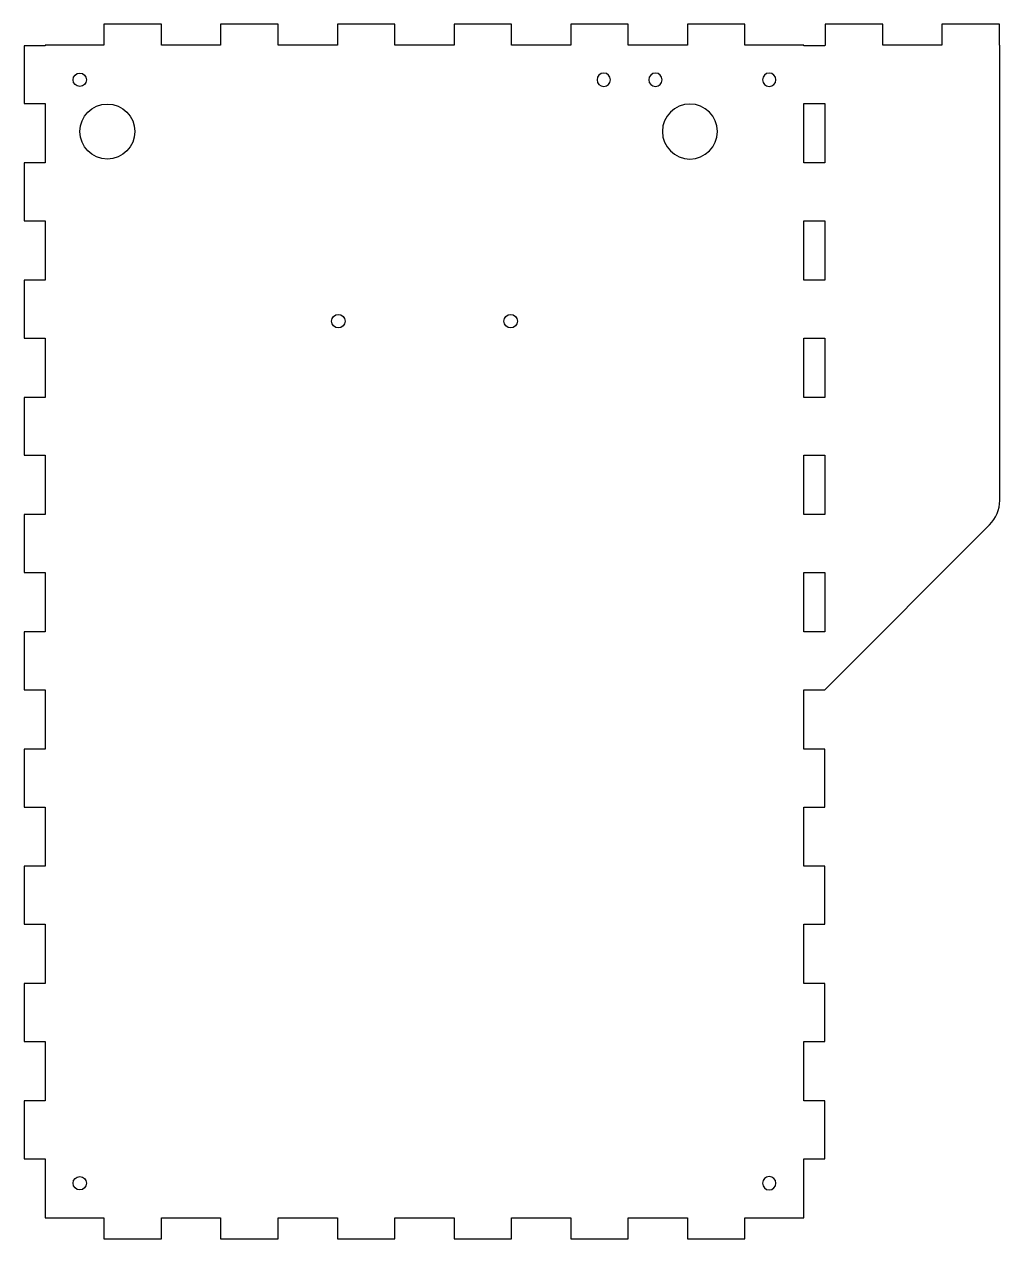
# Model space of a CAD drawing. Extents: x -141 to 141, y -176 to 176.
import ezdxf

# ---------------------------------------------------------------- set-up
doc = ezdxf.new("R2010")
doc.units = 0
doc.layers.get('0').update_dxf_attribs({"linetype": 'CONTINUOUS'})

msp = doc.modelspace()

# ---------------------------------------------------------------- linework, layer by layer
for points, knots in [([(90.7153, -16.9), (90.7153, -16.9), (84.6153, -16.9), (84.6153, -16.9), (84.6153, -16.9), (84.6153, -16.9), (84.6153, -34.1), (84.6153, -34.1), (84.6153, -34.1), (84.6153, -34.1), (90.7153, -34.1), (90.7153, -34.1), (90.7153, -34.1), (90.7153, -34.1), (90.7153, -50.9), (90.7153, -50.9), (90.7153, -50.9), (90.7153, -50.9), (84.6153, -50.9), (84.6153, -50.9), (84.6153, -50.9), (84.6153, -50.9), (84.6153, -68.1), (84.6153, -68.1), (84.6153, -68.1), (84.6153, -68.1), (90.7153, -68.1), (90.7153, -68.1), (90.7153, -68.1), (90.7153, -68.1), (90.7153, -84.9), (90.7153, -84.9), (90.7153, -84.9), (90.7153, -84.9), (84.6153, -84.9), (84.6153, -84.9), (84.6153, -84.9), (84.6153, -84.9), (84.6153, -102.1), (84.6153, -102.1), (84.6153, -102.1), (84.6153, -102.1), (90.7153, -102.1), (90.7153, -102.1), (90.7153, -102.1), (90.7153, -102.1), (90.7153, -118.9), (90.7153, -118.9), (90.7153, -118.9), (90.7153, -118.9), (84.6153, -118.9), (84.6153, -118.9), (84.6153, -118.9), (84.6153, -118.9), (84.6153, -136.1), (84.6153, -136.1), (84.6153, -136.1), (84.6153, -136.1), (90.7153, -136.1), (90.7153, -136.1), (90.7153, -136.1), (90.7153, -136.1), (90.7153, -152.9), (90.7153, -152.9), (90.7153, -152.9), (90.7153, -152.9), (84.6153, -152.9), (84.6153, -152.9), (84.6153, -152.9), (84.6153, -152.9), (84.6153, -170), (84.6153, -170), (84.6153, -170), (84.6153, -170), (67.5923, -170), (67.5923, -170), (67.5923, -170), (67.5923, -170), (67.5923, -176.1), (67.5923, -176.1), (67.5923, -176.1), (67.5923, -176.1), (50.8692, -176.1), (50.8692, -176.1), (50.8692, -176.1), (50.8692, -176.1), (50.8692, -170), (50.8692, -170), (50.8692, -170), (50.8692, -170), (33.7461, -170), (33.7461, -170), (33.7461, -170), (33.7461, -170), (33.7461, -176.1), (33.7461, -176.1), (33.7461, -176.1), (33.7461, -176.1), (17.023, -176.1), (17.023, -176.1), (17.023, -176.1), (17.023, -176.1), (17.023, -170), (17.023, -170), (17.023, -170), (17.023, -170), (-0.0999, -170), (-0.0999, -170), (-0.0999, -170), (-0.0999, -170), (-0.0999, -176.1), (-0.0999, -176.1), (-0.0999, -176.1), (-0.0999, -176.1), (-16.823, -176.1), (-16.823, -176.1), (-16.823, -176.1), (-16.823, -176.1), (-16.823, -170), (-16.823, -170), (-16.823, -170), (-16.823, -170), (-33.9461, -170), (-33.9461, -170), (-33.9461, -170), (-33.9461, -170), (-33.9461, -176.1), (-33.9461, -176.1), (-33.9461, -176.1), (-33.9461, -176.1), (-50.6692, -176.1), (-50.6692, -176.1), (-50.6692, -176.1), (-50.6692, -176.1), (-50.6692, -170), (-50.6692, -170), (-50.6692, -170), (-50.6692, -170), (-67.7923, -170), (-67.7923, -170), (-67.7923, -170), (-67.7923, -170), (-67.7923, -176.1), (-67.7923, -176.1), (-67.7923, -176.1), (-67.7923, -176.1), (-84.5153, -176.1), (-84.5153, -176.1), (-84.5153, -176.1), (-84.5153, -176.1), (-84.5153, -170), (-84.5153, -170), (-84.5153, -170), (-84.5153, -170), (-101.6384, -170), (-101.6384, -170), (-101.6384, -170), (-101.6384, -170), (-101.6384, -176.1), (-101.6384, -176.1), (-101.6384, -176.1), (-101.6384, -176.1), (-118.3615, -176.1), (-118.3615, -176.1), (-118.3615, -176.1), (-118.3615, -176.1), (-118.3615, -170), (-118.3615, -170), (-118.3615, -170), (-118.3615, -170), (-135.3846, -170), (-135.3846, -170), (-135.3846, -170), (-135.3846, -170), (-135.3846, -152.9), (-135.3846, -152.9), (-135.3846, -152.9), (-135.3846, -152.9), (-141.4846, -152.9), (-141.4846, -152.9), (-141.4846, -152.9), (-141.4846, -152.9), (-141.4846, -136.1), (-141.4846, -136.1), (-141.4846, -136.1), (-141.4846, -136.1), (-135.3846, -136.1), (-135.3846, -136.1), (-135.3846, -136.1), (-135.3846, -136.1), (-135.3846, -118.9), (-135.3846, -118.9), (-135.3846, -118.9), (-135.3846, -118.9), (-141.4846, -118.9), (-141.4846, -118.9), (-141.4846, -118.9), (-141.4846, -118.9), (-141.4846, -102.1), (-141.4846, -102.1), (-141.4846, -102.1), (-141.4846, -102.1), (-135.3846, -102.1), (-135.3846, -102.1), (-135.3846, -102.1), (-135.3846, -102.1), (-135.3846, -84.9), (-135.3846, -84.9), (-135.3846, -84.9), (-135.3846, -84.9), (-141.4846, -84.9), (-141.4846, -84.9), (-141.4846, -84.9), (-141.4846, -84.9), (-141.4846, -68.1), (-141.4846, -68.1), (-141.4846, -68.1), (-141.4846, -68.1), (-135.3846, -68.1), (-135.3846, -68.1), (-135.3846, -68.1), (-135.3846, -68.1), (-135.3846, -50.9), (-135.3846, -50.9), (-135.3846, -50.9), (-135.3846, -50.9), (-141.4846, -50.9), (-141.4846, -50.9), (-141.4846, -50.9), (-141.4846, -50.9), (-141.4846, -34.1), (-141.4846, -34.1), (-141.4846, -34.1), (-141.4846, -34.1), (-135.3846, -34.1), (-135.3846, -34.1), (-135.3846, -34.1), (-135.3846, -34.1), (-135.3846, -16.9), (-135.3846, -16.9), (-135.3846, -16.9), (-135.3846, -16.9), (-141.4846, -16.9), (-141.4846, -16.9), (-141.4846, -16.9), (-141.4846, -16.9), (-141.4846, -0.1), (-141.4846, -0.1), (-141.4846, -0.1), (-141.4846, -0.1), (-135.3846, -0.1), (-135.3846, -0.1), (-135.3846, -0.1), (-135.3846, -0.1), (-135.3846, 17.0999), (-135.3846, 17.0999), (-135.3846, 17.0999), (-135.3846, 17.0999), (-141.4846, 17.0999), (-141.4846, 17.0999), (-141.4846, 17.0999), (-141.4846, 17.0999), (-141.4846, 33.8999), (-141.4846, 33.8999), (-141.4846, 33.8999), (-141.4846, 33.8999), (-135.3846, 33.8999), (-135.3846, 33.8999), (-135.3846, 33.8999), (-135.3846, 33.8999), (-135.3846, 51.0999), (-135.3846, 51.0999), (-135.3846, 51.0999), (-135.3846, 51.0999), (-141.4846, 51.0999), (-141.4846, 51.0999), (-141.4846, 51.0999), (-141.4846, 51.0999), (-141.4846, 67.8999), (-141.4846, 67.8999), (-141.4846, 67.8999), (-141.4846, 67.8999), (-135.3846, 67.8999), (-135.3846, 67.8999), (-135.3846, 67.8999), (-135.3846, 67.8999), (-135.3846, 85.0999), (-135.3846, 85.0999), (-135.3846, 85.0999), (-135.3846, 85.0999), (-141.4846, 85.0999), (-141.4846, 85.0999), (-141.4846, 85.0999), (-141.4846, 85.0999), (-141.4846, 101.8999), (-141.4846, 101.8999), (-141.4846, 101.8999), (-141.4846, 101.8999), (-135.3846, 101.8999), (-135.3846, 101.8999), (-135.3846, 101.8999), (-135.3846, 101.8999), (-135.3846, 119.0999), (-135.3846, 119.0999), (-135.3846, 119.0999), (-135.3846, 119.0999), (-141.4846, 119.0999), (-141.4846, 119.0999), (-141.4846, 119.0999), (-141.4846, 119.0999), (-141.4846, 135.8999), (-141.4846, 135.8999), (-141.4846, 135.8999), (-141.4846, 135.8999), (-135.3846, 135.8999), (-135.3846, 135.8999), (-135.3846, 135.8999), (-135.3846, 135.8999), (-135.3846, 153.0999), (-135.3846, 153.0999), (-135.3846, 153.0999), (-135.3846, 153.0999), (-141.4846, 153.0999), (-141.4846, 153.0999), (-141.4846, 153.0999), (-141.4846, 153.0999), (-141.4846, 169.8999), (-141.4846, 169.8999), (-141.4846, 169.8999), (-141.4846, 169.8999), (-135.3846, 169.8999), (-135.3846, 169.8999), (-135.3846, 169.8999), (-135.3846, 169.8999), (-135.3846, 169.9999), (-135.3846, 169.9999), (-135.3846, 169.9999), (-135.3846, 169.9999), (-118.3615, 169.9999), (-118.3615, 169.9999), (-118.3615, 169.9999), (-118.3615, 169.9999), (-118.3615, 176.0999), (-118.3615, 176.0999), (-118.3615, 176.0999), (-118.3615, 176.0999), (-101.6384, 176.0999), (-101.6384, 176.0999), (-101.6384, 176.0999), (-101.6384, 176.0999), (-101.6384, 169.9999), (-101.6384, 169.9999), (-101.6384, 169.9999), (-101.6384, 169.9999), (-84.5153, 169.9999), (-84.5153, 169.9999), (-84.5153, 169.9999), (-84.5153, 169.9999), (-84.5153, 176.0999), (-84.5153, 176.0999), (-84.5153, 176.0999), (-84.5153, 176.0999), (-67.7923, 176.0999), (-67.7923, 176.0999), (-67.7923, 176.0999), (-67.7923, 176.0999), (-67.7923, 169.9999), (-67.7923, 169.9999), (-67.7923, 169.9999), (-67.7923, 169.9999), (-50.6692, 169.9999), (-50.6692, 169.9999), (-50.6692, 169.9999), (-50.6692, 169.9999), (-50.6692, 176.0999), (-50.6692, 176.0999), (-50.6692, 176.0999), (-50.6692, 176.0999), (-33.9461, 176.0999), (-33.9461, 176.0999), (-33.9461, 176.0999), (-33.9461, 176.0999), (-33.9461, 169.9999), (-33.9461, 169.9999), (-33.9461, 169.9999), (-33.9461, 169.9999), (-16.823, 169.9999), (-16.823, 169.9999), (-16.823, 169.9999), (-16.823, 169.9999), (-16.823, 176.0999), (-16.823, 176.0999), (-16.823, 176.0999), (-16.823, 176.0999), (-0.1, 176.0999), (-0.1, 176.0999), (-0.1, 176.0999), (-0.1, 176.0999), (-0.1, 169.9999), (-0.1, 169.9999), (-0.1, 169.9999), (-0.1, 169.9999), (17.023, 169.9999), (17.023, 169.9999), (17.023, 169.9999), (17.023, 169.9999), (17.023, 176.0999), (17.023, 176.0999), (17.023, 176.0999), (17.023, 176.0999), (33.7461, 176.0999), (33.7461, 176.0999), (33.7461, 176.0999), (33.7461, 176.0999), (33.7461, 169.9999), (33.7461, 169.9999), (33.7461, 169.9999), (33.7461, 169.9999), (50.8692, 169.9999), (50.8692, 169.9999), (50.8692, 169.9999), (50.8692, 169.9999), (50.8692, 176.0999), (50.8692, 176.0999), (50.8692, 176.0999), (50.8692, 176.0999), (67.5923, 176.0999), (67.5923, 176.0999), (67.5923, 176.0999), (67.5923, 176.0999), (67.5923, 169.9999), (67.5923, 169.9999), (67.5923, 169.9999), (67.5923, 169.9999), (84.6153, 169.9999), (84.6153, 169.9999), (84.6153, 169.9999), (84.6153, 169.9999), (84.6153, 169.8999), (84.6153, 169.8999), (84.6153, 169.8999), (84.6153, 169.8999), (90.7153, 169.8999), (90.7153, 169.8999), (90.7153, 169.8999), (90.7153, 169.8999), (90.7153, 169.9999), (90.7153, 169.9999), (90.7153, 169.9999), (90.7153, 169.9999), (90.8153, 169.9999), (90.8153, 169.9999), (90.8153, 169.9999), (90.8153, 169.9999), (90.8153, 176.0999), (90.8153, 176.0999), (90.8153, 176.0999), (90.8153, 176.0999), (107.5384, 176.0999), (107.5384, 176.0999), (107.5384, 176.0999), (107.5384, 176.0999), (107.5384, 169.9999), (107.5384, 169.9999), (107.5384, 169.9999), (107.5384, 169.9999), (124.6615, 169.9999), (124.6615, 169.9999), (124.6615, 169.9999), (124.6615, 169.9999), (124.6615, 176.0999), (124.6615, 176.0999), (124.6615, 176.0999), (124.6615, 176.0999), (141.3846, 176.0999), (141.3846, 176.0999), (141.3846, 176.0999), (141.3846, 176.0999), (141.3846, 169.9999), (141.3846, 169.9999), (141.3846, 169.9999), (141.3846, 169.9999), (141.4846, 169.9999), (141.4846, 169.9999), (141.4846, 169.9999), (141.4846, 169.9999), (141.4846, 38.0113), (141.4846, 38.0113), (141.4846, 38.0113), (141.4849, 35.3598), (140.4303, 32.8153), (138.5556, 30.9402), (138.5556, 30.9402), (138.5556, 30.9402), (90.7153, -16.9), (90.7153, -16.9)], [0, 0, 0, 0, 0.008, 0.008, 0.008, 0.008, 0.016, 0.016, 0.016, 0.016, 0.024, 0.024, 0.024, 0.024, 0.032, 0.032, 0.032, 0.032, 0.04, 0.04, 0.04, 0.04, 0.048, 0.048, 0.048, 0.048, 0.056, 0.056, 0.056, 0.056, 0.064, 0.064, 0.064, 0.064, 0.072, 0.072, 0.072, 0.072, 0.08, 0.08, 0.08, 0.08, 0.088, 0.088, 0.088, 0.088, 0.096, 0.096, 0.096, 0.096, 0.104, 0.104, 0.104, 0.104, 0.112, 0.112, 0.112, 0.112, 0.12, 0.12, 0.12, 0.12, 0.128, 0.128, 0.128, 0.128, 0.136, 0.136, 0.136, 0.136, 0.144, 0.144, 0.144, 0.144, 0.152, 0.152, 0.152, 0.152, 0.16, 0.16, 0.16, 0.16, 0.168, 0.168, 0.168, 0.168, 0.176, 0.176, 0.176, 0.176, 0.184, 0.184, 0.184, 0.184, 0.192, 0.192, 0.192, 0.192, 0.2, 0.2, 0.2, 0.2, 0.208, 0.208, 0.208, 0.208, 0.216, 0.216, 0.216, 0.216, 0.224, 0.224, 0.224, 0.224, 0.232, 0.232, 0.232, 0.232, 0.24, 0.24, 0.24, 0.24, 0.248, 0.248, 0.248, 0.248, 0.256, 0.256, 0.256, 0.256, 0.264, 0.264, 0.264, 0.264, 0.272, 0.272, 0.272, 0.272, 0.28, 0.28, 0.28, 0.28, 0.288, 0.288, 0.288, 0.288, 0.296, 0.296, 0.296, 0.296, 0.304, 0.304, 0.304, 0.304, 0.312, 0.312, 0.312, 0.312, 0.32, 0.32, 0.32, 0.32, 0.328, 0.328, 0.328, 0.328, 0.336, 0.336, 0.336, 0.336, 0.344, 0.344, 0.344, 0.344, 0.352, 0.352, 0.352, 0.352, 0.36, 0.36, 0.36, 0.36, 0.368, 0.368, 0.368, 0.368, 0.376, 0.376, 0.376, 0.376, 0.384, 0.384, 0.384, 0.384, 0.392, 0.392, 0.392, 0.392, 0.4, 0.4, 0.4, 0.4, 0.408, 0.408, 0.408, 0.408, 0.416, 0.416, 0.416, 0.416, 0.424, 0.424, 0.424, 0.424, 0.432, 0.432, 0.432, 0.432, 0.44, 0.44, 0.44, 0.44, 0.448, 0.448, 0.448, 0.448, 0.456, 0.456, 0.456, 0.456, 0.464, 0.464, 0.464, 0.464, 0.472, 0.472, 0.472, 0.472, 0.48, 0.48, 0.48, 0.48, 0.488, 0.488, 0.488, 0.488, 0.496, 0.496, 0.496, 0.496, 0.504, 0.504, 0.504, 0.504, 0.512, 0.512, 0.512, 0.512, 0.52, 0.52, 0.52, 0.52, 0.528, 0.528, 0.528, 0.528, 0.536, 0.536, 0.536, 0.536, 0.544, 0.544, 0.544, 0.544, 0.552, 0.552, 0.552, 0.552, 0.56, 0.56, 0.56, 0.56, 0.568, 0.568, 0.568, 0.568, 0.576, 0.576, 0.576, 0.576, 0.584, 0.584, 0.584, 0.584, 0.592, 0.592, 0.592, 0.592, 0.6, 0.6, 0.6, 0.6, 0.608, 0.608, 0.608, 0.608, 0.616, 0.616, 0.616, 0.616, 0.624, 0.624, 0.624, 0.624, 0.632, 0.632, 0.632, 0.632, 0.64, 0.64, 0.64, 0.64, 0.648, 0.648, 0.648, 0.648, 0.656, 0.656, 0.656, 0.656, 0.664, 0.664, 0.664, 0.664, 0.672, 0.672, 0.672, 0.672, 0.68, 0.68, 0.68, 0.68, 0.688, 0.688, 0.688, 0.688, 0.696, 0.696, 0.696, 0.696, 0.704, 0.704, 0.704, 0.704, 0.712, 0.712, 0.712, 0.712, 0.72, 0.72, 0.72, 0.72, 0.728, 0.728, 0.728, 0.728, 0.736, 0.736, 0.736, 0.736, 0.744, 0.744, 0.744, 0.744, 0.752, 0.752, 0.752, 0.752, 0.76, 0.76, 0.76, 0.76, 0.768, 0.768, 0.768, 0.768, 0.776, 0.776, 0.776, 0.776, 0.784, 0.784, 0.784, 0.784, 0.792, 0.792, 0.792, 0.792, 0.8, 0.8, 0.8, 0.8, 0.808, 0.808, 0.808, 0.808, 0.816, 0.816, 0.816, 0.816, 0.824, 0.824, 0.824, 0.824, 0.832, 0.832, 0.832, 0.832, 0.84, 0.84, 0.84, 0.84, 0.848, 0.848, 0.848, 0.848, 0.856, 0.856, 0.856, 0.856, 0.864, 0.864, 0.864, 0.864, 0.872, 0.872, 0.872, 0.872, 0.88, 0.88, 0.88, 0.88, 0.888, 0.888, 0.888, 0.888, 0.896, 0.896, 0.896, 0.896, 0.904, 0.904, 0.904, 0.904, 0.912, 0.912, 0.912, 0.912, 0.92, 0.92, 0.92, 0.92, 0.928, 0.928, 0.928, 0.928, 0.936, 0.936, 0.936, 0.936, 0.944, 0.944, 0.944, 0.944, 0.952, 0.952, 0.952, 0.952, 0.96, 0.96, 0.96, 0.96, 0.968, 0.968, 0.968, 0.968, 0.976, 0.976, 0.976, 0.976, 0.984, 0.984, 0.984, 0.984, 1, 1, 1, 1]), ([(-123.4346, 159.9999), (-123.4346, 161.0769), (-124.3076, 161.9499), (-125.3846, 161.9499), (-125.3846, 161.9499), (-126.4615, 161.95), (-127.3346, 161.0769), (-127.3346, 160), (-127.3346, 160), (-127.3346, 158.923), (-126.4615, 158.05), (-125.3846, 158.05), (-125.3846, 158.05), (-124.3076, 158.0499), (-123.4346, 158.923), (-123.4346, 159.9999)], [0, 0, 0, 0, 0.2, 0.2, 0.2, 0.2, 0.4, 0.4, 0.4, 0.4, 0.6, 0.6, 0.6, 0.6, 1, 1, 1, 1]), ([(28.5653, 160), (28.5653, 161.0769), (27.6923, 161.9499), (26.6153, 161.9499), (26.6153, 161.9499), (25.5384, 161.95), (24.6653, 161.0769), (24.6653, 160), (24.6653, 160), (24.6653, 158.923), (25.5384, 158.05), (26.6153, 158.05), (26.6153, 158.05), (27.6923, 158.0499), (28.5653, 158.923), (28.5653, 159.9999)], [0, 0, 0, 0, 0.2, 0.2, 0.2, 0.2, 0.4, 0.4, 0.4, 0.4, 0.6, 0.6, 0.6, 0.6, 1, 1, 1, 1]), ([(43.5653, 160), (43.5653, 161.0769), (42.6923, 161.9499), (41.6153, 161.9499), (41.6153, 161.9499), (40.5384, 161.95), (39.6653, 161.0769), (39.6653, 160), (39.6653, 160), (39.6653, 158.923), (40.5384, 158.05), (41.6153, 158.05), (41.6153, 158.05), (42.6923, 158.0499), (43.5653, 158.923), (43.5653, 159.9999)], [0, 0, 0, 0, 0.2, 0.2, 0.2, 0.2, 0.4, 0.4, 0.4, 0.4, 0.6, 0.6, 0.6, 0.6, 1, 1, 1, 1]), ([(76.5653, 160), (76.5653, 161.0769), (75.6923, 161.9499), (74.6153, 161.9499), (74.6153, 161.9499), (73.5384, 161.95), (72.6653, 161.0769), (72.6653, 160), (72.6653, 160), (72.6653, 158.923), (73.5384, 158.05), (74.6153, 158.05), (74.6153, 158.05), (75.6923, 158.0499), (76.5653, 158.923), (76.5653, 159.9999)], [0, 0, 0, 0, 0.2, 0.2, 0.2, 0.2, 0.4, 0.4, 0.4, 0.4, 0.6, 0.6, 0.6, 0.6, 1, 1, 1, 1]), ([(-109.4096, 144.9999), (-109.4096, 149.4044), (-112.9801, 152.9749), (-117.3846, 152.9749), (-117.3846, 152.9749), (-121.789, 152.975), (-125.3596, 149.4044), (-125.3596, 145), (-125.3596, 145), (-125.3596, 140.5955), (-121.7891, 137.025), (-117.3846, 137.025), (-117.3846, 137.025), (-112.9801, 137.0249), (-109.4096, 140.5954), (-109.4096, 144.9999)], [0, 0, 0, 0, 0.2, 0.2, 0.2, 0.2, 0.4, 0.4, 0.4, 0.4, 0.6, 0.6, 0.6, 0.6, 1, 1, 1, 1]), ([(59.5903, 145), (59.5903, 149.4044), (56.0198, 152.9749), (51.6153, 152.9749), (51.6153, 152.9749), (47.2109, 152.975), (43.6403, 149.4044), (43.6403, 145), (43.6403, 145), (43.6403, 140.5955), (47.2108, 137.025), (51.6153, 137.025), (51.6153, 137.025), (56.0198, 137.0249), (59.5903, 140.5954), (59.5903, 144.9999)], [0, 0, 0, 0, 0.2, 0.2, 0.2, 0.2, 0.4, 0.4, 0.4, 0.4, 0.6, 0.6, 0.6, 0.6, 1, 1, 1, 1]), ([(84.6153, 153.0999), (84.6153, 153.0999), (84.6153, 135.8999), (84.6153, 135.8999), (84.6153, 135.8999), (84.6153, 135.8999), (90.7153, 135.8999), (90.7153, 135.8999), (90.7153, 135.8999), (90.7153, 135.8999), (90.7153, 153.0999), (90.7153, 153.0999), (90.7153, 153.0999), (90.7153, 153.0999), (84.6153, 153.0999), (84.6153, 153.0999)], [0, 0, 0, 0, 0.2, 0.2, 0.2, 0.2, 0.4, 0.4, 0.4, 0.4, 0.6, 0.6, 0.6, 0.6, 1, 1, 1, 1]), ([(84.6153, 119.0999), (84.6153, 119.0999), (84.6153, 101.8999), (84.6153, 101.8999), (84.6153, 101.8999), (84.6153, 101.8999), (90.7153, 101.8999), (90.7153, 101.8999), (90.7153, 101.8999), (90.7153, 101.8999), (90.7153, 119.0999), (90.7153, 119.0999), (90.7153, 119.0999), (90.7153, 119.0999), (84.6153, 119.0999), (84.6153, 119.0999)], [0, 0, 0, 0, 0.2, 0.2, 0.2, 0.2, 0.4, 0.4, 0.4, 0.4, 0.6, 0.6, 0.6, 0.6, 1, 1, 1, 1]), ([(-48.4346, 89.9999), (-48.4346, 91.0769), (-49.3076, 91.9499), (-50.3846, 91.9499), (-50.3846, 91.9499), (-51.4615, 91.95), (-52.3346, 91.0769), (-52.3346, 90), (-52.3346, 90), (-52.3346, 88.923), (-51.4615, 88.05), (-50.3846, 88.05), (-50.3846, 88.05), (-49.3076, 88.0499), (-48.4346, 88.923), (-48.4346, 89.9999)], [0, 0, 0, 0, 0.2, 0.2, 0.2, 0.2, 0.4, 0.4, 0.4, 0.4, 0.6, 0.6, 0.6, 0.6, 1, 1, 1, 1]), ([(1.5653, 89.9999), (1.5653, 91.0769), (0.6923, 91.9499), (-0.3846, 91.9499), (-0.3846, 91.9499), (-1.4615, 91.95), (-2.3346, 91.0769), (-2.3346, 90), (-2.3346, 90), (-2.3346, 88.923), (-1.4615, 88.05), (-0.3846, 88.05), (-0.3846, 88.05), (0.6923, 88.0499), (1.5653, 88.923), (1.5653, 89.9999)], [0, 0, 0, 0, 0.2, 0.2, 0.2, 0.2, 0.4, 0.4, 0.4, 0.4, 0.6, 0.6, 0.6, 0.6, 1, 1, 1, 1]), ([(84.6153, 85.0999), (84.6153, 85.0999), (84.6153, 67.8999), (84.6153, 67.8999), (84.6153, 67.8999), (84.6153, 67.8999), (90.7153, 67.8999), (90.7153, 67.8999), (90.7153, 67.8999), (90.7153, 67.8999), (90.7153, 85.0999), (90.7153, 85.0999), (90.7153, 85.0999), (90.7153, 85.0999), (84.6153, 85.0999), (84.6153, 85.0999)], [0, 0, 0, 0, 0.2, 0.2, 0.2, 0.2, 0.4, 0.4, 0.4, 0.4, 0.6, 0.6, 0.6, 0.6, 1, 1, 1, 1]), ([(84.6153, 51.0999), (84.6153, 51.0999), (84.6153, 33.8999), (84.6153, 33.8999), (84.6153, 33.8999), (84.6153, 33.8999), (90.7153, 33.8999), (90.7153, 33.8999), (90.7153, 33.8999), (90.7153, 33.8999), (90.7153, 51.0999), (90.7153, 51.0999), (90.7153, 51.0999), (90.7153, 51.0999), (84.6153, 51.0999), (84.6153, 51.0999)], [0, 0, 0, 0, 0.2, 0.2, 0.2, 0.2, 0.4, 0.4, 0.4, 0.4, 0.6, 0.6, 0.6, 0.6, 1, 1, 1, 1]), ([(84.6153, 17.0999), (84.6153, 17.0999), (84.6153, -0.1), (84.6153, -0.1), (84.6153, -0.1), (84.6153, -0.1), (90.7153, -0.1), (90.7153, -0.1), (90.7153, -0.1), (90.7153, -0.1), (90.7153, 17.0999), (90.7153, 17.0999), (90.7153, 17.0999), (90.7153, 17.0999), (84.6153, 17.0999), (84.6153, 17.0999)], [0, 0, 0, 0, 0.2, 0.2, 0.2, 0.2, 0.4, 0.4, 0.4, 0.4, 0.6, 0.6, 0.6, 0.6, 1, 1, 1, 1]), ([(-123.4346, -160), (-123.4346, -158.923), (-124.3076, -158.05), (-125.3846, -158.05), (-125.3846, -158.05), (-126.4615, -158.0499), (-127.3346, -158.923), (-127.3346, -159.9999), (-127.3346, -159.9999), (-127.3346, -161.0769), (-126.4615, -161.9499), (-125.3846, -161.9499), (-125.3846, -161.9499), (-124.3076, -161.95), (-123.4346, -161.0769), (-123.4346, -160)], [0, 0, 0, 0, 0.2, 0.2, 0.2, 0.2, 0.4, 0.4, 0.4, 0.4, 0.6, 0.6, 0.6, 0.6, 1, 1, 1, 1]), ([(76.5653, -159.9999), (76.5653, -158.923), (75.6923, -158.05), (74.6153, -158.05), (74.6153, -158.05), (73.5384, -158.0499), (72.6653, -158.923), (72.6653, -159.9999), (72.6653, -159.9999), (72.6653, -161.0769), (73.5384, -161.9499), (74.6153, -161.9499), (74.6153, -161.9499), (75.6923, -161.95), (76.5653, -161.0769), (76.5653, -160)], [0, 0, 0, 0, 0.2, 0.2, 0.2, 0.2, 0.4, 0.4, 0.4, 0.4, 0.6, 0.6, 0.6, 0.6, 1, 1, 1, 1])]:
    msp.add_open_spline(points, degree=3, knots=knots)

doc.saveas('drawing.dxf')
